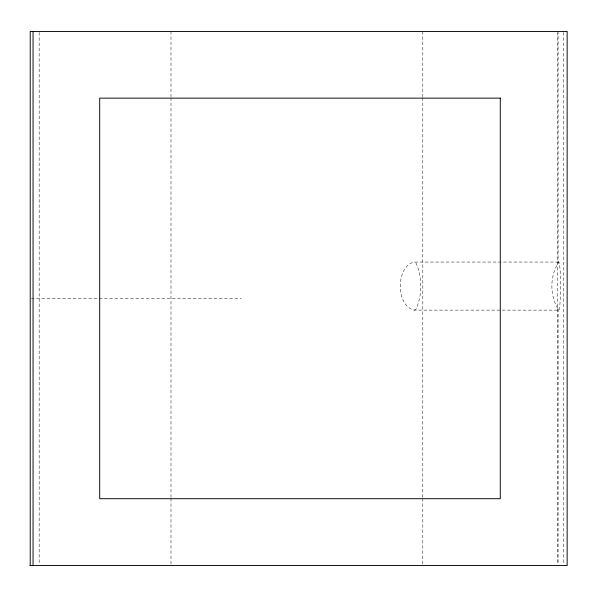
<?xml version="1.0" encoding="UTF-8"?>
<svg xmlns="http://www.w3.org/2000/svg" width="597" height="597" viewBox="0 0 597 597"><rect width="100%" height="100%" fill="white"/><g stroke="black" fill="none" stroke-linecap="round" stroke-linejoin="round"><path stroke-width="0.45" stroke-dasharray="2.98 2.24" d="M558.105 263.307L558.188 262.867A24.081 1.888 90 0 1 560.576 286.082A24.081 1.888 90 0 1 558.188 309.328L558.105 308.865C549.807 295.896 549.807 276.269 558.105 263.307L558.105 32.387M558.68 262.053L414.079 262.053C395.669 266.471 395.669 305.701 414.079 310.119L558.68 310.119M414.079 310.119L415.93 309.298C422.43 295.239 422.43 276.933 415.93 262.867L414.079 262.053M31.313 298.5L241.36 298.5M563.575 32.387L563.575 564.613M558.105 308.865L558.105 564.62M557.225 32.387L557.225 564.613M422.803 31.454L422.803 96.699M422.803 97.632L422.803 497.502M422.803 498.435L422.803 564.613M170.988 31.454L170.988 96.699M170.988 97.632L170.988 497.502M170.988 498.435L170.988 564.613M39.171 32.387L39.171 564.613"/><path stroke-width="0.9" d="M29.85 565.546L567.15 565.546L567.15 31.454L30.216 31.454L30.216 565.546M33.059 31.454L33.059 565.546M500.279 98.139L99.706 98.139L99.706 498.711L500.279 498.711L500.279 98.139"/></g></svg>
